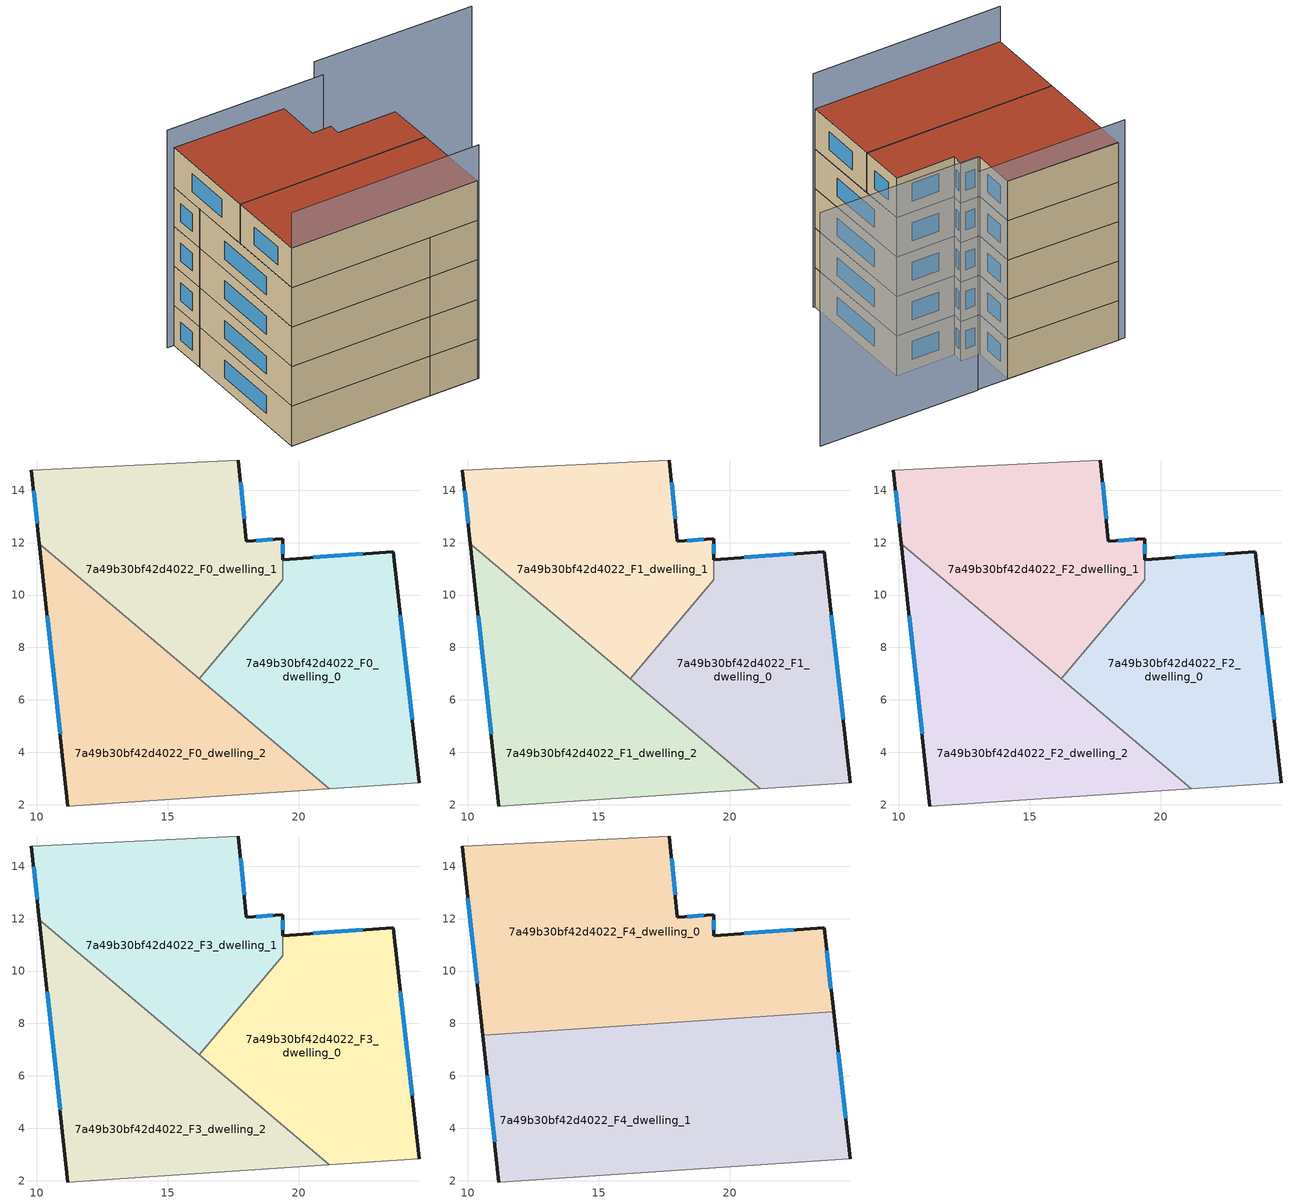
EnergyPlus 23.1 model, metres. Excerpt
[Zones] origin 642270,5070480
7a49b30bf42d4022_F0_dwelling_0
 floor ground (EU_floor_Construction): 23.6,11.65 24.59,2.84 21.17,2.61 16.2,6.81 19.39,10.59 19.39,11.35 z0
 wall outside (EU_wall_Construction): 24.59,2.84 23.6,11.65 19.39,11.35 z0:3
 wall adiabatic (EU_wall_Construction): 21.17,2.61 24.59,2.84 z0:3
 wall to 7a49b30bf42d4022_F0_dwelling_1 (EU_wall_Construction): 19.39,11.35 19.39,10.59 16.2,6.81 z0:3
 wall to 7a49b30bf42d4022_F0_dwelling_2 (EU_wall_Construction): 16.2,6.81 21.17,2.61 z0:3
 window (EU_Window_Construction): 22.44,11.57 20.55,11.43 / 24.32,5.27 23.87,9.23 z0.83:2.17
7a49b30bf42d4022_F0_dwelling_1
 floor ground (EU_floor_Construction): 17.69,15.15 17.99,12.05 19.39,12.15 19.39,11.35 19.39,10.59 16.2,6.81 10.09,11.96 9.79,14.76 z0
 wall outside (EU_wall_Construction): 19.39,11.35 19.39,12.15 17.99,12.05 17.69,15.15 / 9.79,14.76 10.09,11.96 z0:3
 wall adiabatic (EU_wall_Construction): 17.69,15.15 9.79,14.76 z0:3
 wall to 7a49b30bf42d4022_F0_dwelling_2 (EU_wall_Construction): 10.09,11.96 16.2,6.81 z0:3
 window (EU_Window_Construction): 17.91,12.91 17.78,14.3 / 19.01,12.12 18.38,12.08 / 19.39,11.57 19.39,11.93 / 9.87,13.99 10.01,12.73 z0.83:2.17
7a49b30bf42d4022_F0_dwelling_2
 floor ground (EU_floor_Construction): 21.17,2.61 11.19,1.95 10.09,11.96 z0
 wall outside (EU_wall_Construction): 10.09,11.96 11.19,1.95 z0:3
 wall adiabatic (EU_wall_Construction): 11.19,1.95 21.17,2.61 z0:3
 window (EU_Window_Construction): 10.39,9.21 10.89,4.7 z0.83:2.17
7a49b30bf42d4022_F1_dwelling_0
 floor to 7a49b30bf42d4022_F0_dwelling_0 (EU_floor_Construction): 23.6,11.65 24.59,2.84 21.17,2.61 16.2,6.81 19.39,10.59 19.39,11.35 z3
 wall outside (EU_wall_Construction): 24.59,2.84 23.6,11.65 19.39,11.35 z3:6
 wall adiabatic (EU_wall_Construction): 21.17,2.61 24.59,2.84 z3:6
 wall to 7a49b30bf42d4022_F1_dwelling_1 (EU_wall_Construction): 19.39,11.35 19.39,10.59 16.2,6.81 z3:6
 wall to 7a49b30bf42d4022_F1_dwelling_2 (EU_wall_Construction): 16.2,6.81 21.17,2.61 z3:6
 window (EU_Window_Construction): 22.44,11.57 20.55,11.43 / 24.32,5.27 23.87,9.23 z3.83:5.17
7a49b30bf42d4022_F1_dwelling_1
 floor to 7a49b30bf42d4022_F0_dwelling_1 (EU_floor_Construction): 17.69,15.15 17.99,12.05 19.39,12.15 19.39,11.35 19.39,10.59 16.2,6.81 10.09,11.96 9.79,14.76 z3
 wall outside (EU_wall_Construction): 19.39,11.35 19.39,12.15 17.99,12.05 17.69,15.15 / 9.79,14.76 10.09,11.96 z3:6
 wall adiabatic (EU_wall_Construction): 17.69,15.15 9.79,14.76 z3:6
 wall to 7a49b30bf42d4022_F1_dwelling_2 (EU_wall_Construction): 10.09,11.96 16.2,6.81 z3:6
 window (EU_Window_Construction): 17.91,12.91 17.78,14.3 / 19.01,12.12 18.38,12.08 / 19.39,11.57 19.39,11.93 / 9.87,13.99 10.01,12.73 z3.83:5.17
7a49b30bf42d4022_F1_dwelling_2
 floor to 7a49b30bf42d4022_F0_dwelling_2 (EU_floor_Construction): 21.17,2.61 11.19,1.95 10.09,11.96 z3
 wall outside (EU_wall_Construction): 10.09,11.96 11.19,1.95 z3:6
 wall adiabatic (EU_wall_Construction): 11.19,1.95 21.17,2.61 z3:6
 window (EU_Window_Construction): 10.39,9.21 10.89,4.7 z3.83:5.17
7a49b30bf42d4022_F2_dwelling_0
 floor to 7a49b30bf42d4022_F1_dwelling_0 (EU_floor_Construction): 23.6,11.65 24.59,2.84 21.17,2.61 16.2,6.81 19.39,10.59 19.39,11.35 z6
 wall outside (EU_wall_Construction): 24.59,2.84 23.6,11.65 19.39,11.35 z6:9
 wall adiabatic (EU_wall_Construction): 21.17,2.61 24.59,2.84 z6:9
 wall to 7a49b30bf42d4022_F2_dwelling_1 (EU_wall_Construction): 19.39,11.35 19.39,10.59 16.2,6.81 z6:9
 wall to 7a49b30bf42d4022_F2_dwelling_2 (EU_wall_Construction): 16.2,6.81 21.17,2.61 z6:9
 window (EU_Window_Construction): 22.44,11.57 20.55,11.43 / 24.32,5.27 23.87,9.23 z6.83:8.17
7a49b30bf42d4022_F2_dwelling_1
 floor to 7a49b30bf42d4022_F1_dwelling_1 (EU_floor_Construction): 17.69,15.15 17.99,12.05 19.39,12.15 19.39,11.35 19.39,10.59 16.2,6.81 10.09,11.96 9.79,14.76 z6
 wall outside (EU_wall_Construction): 19.39,11.35 19.39,12.15 17.99,12.05 17.69,15.15 / 9.79,14.76 10.09,11.96 z6:9
 wall adiabatic (EU_wall_Construction): 17.69,15.15 9.79,14.76 z6:9
 wall to 7a49b30bf42d4022_F2_dwelling_2 (EU_wall_Construction): 10.09,11.96 16.2,6.81 z6:9
 window (EU_Window_Construction): 17.91,12.91 17.78,14.3 / 19.01,12.12 18.38,12.08 / 19.39,11.57 19.39,11.93 / 9.87,13.99 10.01,12.73 z6.83:8.17
7a49b30bf42d4022_F2_dwelling_2
 floor to 7a49b30bf42d4022_F1_dwelling_2 (EU_floor_Construction): 21.17,2.61 11.19,1.95 10.09,11.96 z6
 wall outside (EU_wall_Construction): 10.09,11.96 11.19,1.95 z6:9
 wall adiabatic (EU_wall_Construction): 11.19,1.95 21.17,2.61 z6:9
 window (EU_Window_Construction): 10.39,9.21 10.89,4.7 z6.83:8.17
7a49b30bf42d4022_F3_dwelling_0
 floor to 7a49b30bf42d4022_F2_dwelling_0 (EU_floor_Construction): 23.6,11.65 24.59,2.84 21.17,2.61 16.2,6.81 19.39,10.59 19.39,11.35 z9
 wall outside (EU_wall_Construction): 24.59,2.84 23.6,11.65 19.39,11.35 z9:12
 wall adiabatic (EU_wall_Construction): 21.17,2.61 24.59,2.84 z9:12
 wall to 7a49b30bf42d4022_F3_dwelling_1 (EU_wall_Construction): 19.39,11.35 19.39,10.59 16.2,6.81 z9:12
 wall to 7a49b30bf42d4022_F3_dwelling_2 (EU_wall_Construction): 16.2,6.81 21.17,2.61 z9:12
 window (EU_Window_Construction): 22.44,11.57 20.55,11.43 / 24.32,5.27 23.87,9.23 z9.83:11.17
7a49b30bf42d4022_F3_dwelling_1
 floor to 7a49b30bf42d4022_F2_dwelling_1 (EU_floor_Construction): 17.69,15.15 17.99,12.05 19.39,12.15 19.39,11.35 19.39,10.59 16.2,6.81 10.09,11.96 9.79,14.76 z9
 wall outside (EU_wall_Construction): 19.39,11.35 19.39,12.15 17.99,12.05 17.69,15.15 / 9.79,14.76 10.09,11.96 z9:12
 wall adiabatic (EU_wall_Construction): 17.69,15.15 9.79,14.76 z9:12
 wall to 7a49b30bf42d4022_F3_dwelling_2 (EU_wall_Construction): 10.09,11.96 16.2,6.81 z9:12
 window (EU_Window_Construction): 17.91,12.91 17.78,14.3 / 19.01,12.12 18.38,12.08 / 19.39,11.57 19.39,11.93 / 9.87,13.99 10.01,12.73 z9.83:11.17
7a49b30bf42d4022_F3_dwelling_2
 floor to 7a49b30bf42d4022_F2_dwelling_2 (EU_floor_Construction): 21.17,2.61 11.19,1.95 10.09,11.96 z9
 wall outside (EU_wall_Construction): 10.09,11.96 11.19,1.95 z9:12
 wall adiabatic (EU_wall_Construction): 11.19,1.95 21.17,2.61 z9:12
 window (EU_Window_Construction): 10.39,9.21 10.89,4.7 z9.83:11.17
7a49b30bf42d4022_F4_dwelling_0
 floor to 7a49b30bf42d4022_F3_dwelling_1 (EU_floor_Construction): 17.69,15.15 17.99,12.05 19.39,12.15 19.39,11.35 19.39,10.59 17.19,7.99 14.98,7.84 10.09,11.96 9.79,14.76 z12
 floor to 7a49b30bf42d4022_F3_dwelling_0 (EU_floor_Construction): 23.6,11.65 23.96,8.44 17.19,7.99 19.39,10.59 19.39,11.35 z12
 floor to 7a49b30bf42d4022_F3_dwelling_2 (EU_floor_Construction): 14.98,7.84 10.58,7.54 10.09,11.96 z12
 wall outside (EU_wall_Construction): 23.96,8.44 23.6,11.65 19.39,11.35 19.39,12.15 17.99,12.05 17.69,15.15 / 9.79,14.76 10.58,7.54 z12:15
 wall to 7a49b30bf42d4022_F4_dwelling_1 (EU_wall_Construction): 10.58,7.54 23.96,8.44 z12:15
 wall adiabatic (EU_wall_Construction): 17.69,15.15 9.79,14.76 z12:15
 window (EU_Window_Construction): 19.39,11.57 19.39,11.93 / 22.44,11.57 20.55,11.43 / 23.86,9.32 23.7,10.77 / 10.01,12.77 10.36,9.53 / 17.91,12.91 17.78,14.3 / 19.01,12.12 18.38,12.08 z12.83:14.17
 roof outside (EU_roof_Construction): 23.96,8.44 23.6,11.65 19.39,11.35 19.39,12.15 17.99,12.05 17.69,15.15 9.79,14.76 10.58,7.54 z15
7a49b30bf42d4022_F4_dwelling_1
 floor to 7a49b30bf42d4022_F3_dwelling_0 (EU_floor_Construction): 23.96,8.44 24.59,2.84 21.17,2.61 16.2,6.81 17.19,7.99 z12
 floor to 7a49b30bf42d4022_F3_dwelling_2 (EU_floor_Construction): 21.17,2.61 11.19,1.95 10.58,7.54 14.98,7.84 z12
 floor to 7a49b30bf42d4022_F3_dwelling_1 (EU_floor_Construction): 17.19,7.99 16.2,6.81 14.98,7.84 z12
 wall outside (EU_wall_Construction): 24.59,2.84 23.96,8.44 / 10.58,7.54 11.19,1.95 z12:15
 wall adiabatic (EU_wall_Construction): 11.19,1.95 24.59,2.84 z12:15
 window (EU_Window_Construction): 24.42,4.38 24.14,6.9 / 10.74,6 11.02,3.49 z12.83:14.17
 roof outside (EU_roof_Construction): 24.59,2.84 23.96,8.44 10.58,7.54 11.19,1.95 z15
shading: 11.19,1.95 24.71,2.85 / 31.2,15.95 19.9,15.32 z0:17.7; 20.5,15.31 9.3,14.68 z0:16.5
[Building]
EU S2 Campaign: North Axis=0; Terrain=City; Solar Distribution=FullExterior
[Site:Location]
Lyon-Bron: Latitude=45.75; Longitude=5; Time Zone=1; Elevation=198
[SizingPeriod:WeatherFileDays]
AnnualSizingPeriod: Begin Month=1; Begin Day of Month=1; End Month=12; End Day of Month=31; Day of Week for Start Day=Monday; Use Weather File Daylight Saving Period=No; Use Weather File Rain and Snow Indicators=No
[MATERIAL]
EU_InternalMass_Material: Roughness=MediumRough; Thickness=0.1; Conductivity=1; Density=1800; Specific Heat=900; Thermal Absorptance=0.9; Solar Absorptance=0.7; Visible Absorptance=0.7
[MATERIAL:NOMASS] Roughness=MediumRough; Thermal Absorptance=0.9; Solar Absorptance=0.7; Visible Absorptance=0.7
Name | Thermal Resistance
EU_wall_NoMass | 0.87146
EU_roof_NoMass | 0.842276
EU_floor_NoMass | 0.496999
[WINDOWMATERIAL:SIMPLEGLAZINGSYSTEM]
EU_Window_SimpleGlazing: UFactor=2.2525; Solar Heat Gain Coefficient=0.76; Visible Transmittance=0.76
[CONSTRUCTION]
EU_wall_Construction: EU_wall_NoMass
EU_roof_Construction: EU_roof_NoMass
EU_floor_Construction: EU_floor_NoMass
EU_Window_Construction: EU_Window_SimpleGlazing
EU_InternalMass_Construction: EU_InternalMass_Material
[ZONE] Type=1; Multiplier=1; Ceiling Height=autocalculate; Floor Area=autocalculate; Part of Total Floor Area=Yes
Name | Volume
7a49b30bf42d4022_F0_dwelling_0; 7a49b30bf42d4022_F1_dwelling_0; 7a49b30bf42d4022_F2_dwelling_0; 7a49b30bf42d4022_F3_dwelling_0 | 151.817
7a49b30bf42d4022_F4_dwelling_0 | 226.539
7a49b30bf42d4022_F0_dwelling_1; 7a49b30bf42d4022_F1_dwelling_1; 7a49b30bf42d4022_F2_dwelling_1; 7a49b30bf42d4022_F3_dwelling_1 | 150.208
7a49b30bf42d4022_F4_dwelling_1 | 226.538
7a49b30bf42d4022_F0_dwelling_2; 7a49b30bf42d4022_F1_dwelling_2; 7a49b30bf42d4022_F2_dwelling_2; 7a49b30bf42d4022_F3_dwelling_2 | 151.046
[INTERNALMASS] Construction=EU_InternalMass_Construction
Name | Zone or ZoneList | Surface Area
7a49b30bf42d4022_F0_dwelling_0_EU_InternalMass | 7a49b30bf42d4022_F0_dwelling_0 | 50.6075
7a49b30bf42d4022_F0_dwelling_1_EU_InternalMass | 7a49b30bf42d4022_F0_dwelling_1 | 50.0696
7a49b30bf42d4022_F0_dwelling_2_EU_InternalMass | 7a49b30bf42d4022_F0_dwelling_2 | 50.349
7a49b30bf42d4022_F1_dwelling_0_EU_InternalMass | 7a49b30bf42d4022_F1_dwelling_0 | 50.6075
7a49b30bf42d4022_F1_dwelling_1_EU_InternalMass | 7a49b30bf42d4022_F1_dwelling_1 | 50.0696
7a49b30bf42d4022_F1_dwelling_2_EU_InternalMass | 7a49b30bf42d4022_F1_dwelling_2 | 50.349
7a49b30bf42d4022_F2_dwelling_0_EU_InternalMass | 7a49b30bf42d4022_F2_dwelling_0 | 50.6075
7a49b30bf42d4022_F2_dwelling_1_EU_InternalMass | 7a49b30bf42d4022_F2_dwelling_1 | 50.0696
7a49b30bf42d4022_F2_dwelling_2_EU_InternalMass | 7a49b30bf42d4022_F2_dwelling_2 | 50.349
7a49b30bf42d4022_F3_dwelling_0_EU_InternalMass | 7a49b30bf42d4022_F3_dwelling_0 | 50.6075
7a49b30bf42d4022_F3_dwelling_1_EU_InternalMass | 7a49b30bf42d4022_F3_dwelling_1 | 50.0696
7a49b30bf42d4022_F3_dwelling_2_EU_InternalMass | 7a49b30bf42d4022_F3_dwelling_2 | 50.349
7a49b30bf42d4022_F4_dwelling_0_EU_InternalMass | 7a49b30bf42d4022_F4_dwelling_0 | 75.5131
7a49b30bf42d4022_F4_dwelling_1_EU_InternalMass | 7a49b30bf42d4022_F4_dwelling_1 | 75.5129
[OTHEREQUIPMENT] Fuel Type=Electricity; Design Level Calculation Method=Watts/Area; Power per Zone Floor Area=1; Fraction Latent=0; Fraction Radiant=0; Fraction Lost=0; Carbon Dioxide Generation Rate=0; EndUse Subcategory=EU_Step8_InternalGains
Name | Zone or ZoneList or Space or SpaceList | Schedule
EU_Step8_InternalGain_7a49b30bf42d4022_F0_dwelling_0_f000 | 7a49b30bf42d4022_F0_dwelling_0 | EU_Step8_GainSchedule_7a49b30bf42d4022_F0_dwelling_0_f000
EU_Step8_InternalGain_7a49b30bf42d4022_F0_dwelling_1_f000 | 7a49b30bf42d4022_F0_dwelling_1 | EU_Step8_GainSchedule_7a49b30bf42d4022_F0_dwelling_1_f000
EU_Step8_InternalGain_7a49b30bf42d4022_F0_dwelling_2_f000 | 7a49b30bf42d4022_F0_dwelling_2 | EU_Step8_GainSchedule_7a49b30bf42d4022_F0_dwelling_2_f000
EU_Step8_InternalGain_7a49b30bf42d4022_F1_dwelling_0_f000 | 7a49b30bf42d4022_F1_dwelling_0 | EU_Step8_GainSchedule_7a49b30bf42d4022_F1_dwelling_0_f000
EU_Step8_InternalGain_7a49b30bf42d4022_F1_dwelling_1_f000 | 7a49b30bf42d4022_F1_dwelling_1 | EU_Step8_GainSchedule_7a49b30bf42d4022_F1_dwelling_1_f000
EU_Step8_InternalGain_7a49b30bf42d4022_F1_dwelling_2_f000 | 7a49b30bf42d4022_F1_dwelling_2 | EU_Step8_GainSchedule_7a49b30bf42d4022_F1_dwelling_2_f000
EU_Step8_InternalGain_7a49b30bf42d4022_F2_dwelling_0_f000 | 7a49b30bf42d4022_F2_dwelling_0 | EU_Step8_GainSchedule_7a49b30bf42d4022_F2_dwelling_0_f000
EU_Step8_InternalGain_7a49b30bf42d4022_F2_dwelling_1_f000 | 7a49b30bf42d4022_F2_dwelling_1 | EU_Step8_GainSchedule_7a49b30bf42d4022_F2_dwelling_1_f000
EU_Step8_InternalGain_7a49b30bf42d4022_F2_dwelling_2_f000 | 7a49b30bf42d4022_F2_dwelling_2 | EU_Step8_GainSchedule_7a49b30bf42d4022_F2_dwelling_2_f000
EU_Step8_InternalGain_7a49b30bf42d4022_F3_dwelling_0_f000 | 7a49b30bf42d4022_F3_dwelling_0 | EU_Step8_GainSchedule_7a49b30bf42d4022_F3_dwelling_0_f000
EU_Step8_InternalGain_7a49b30bf42d4022_F3_dwelling_1_f000 | 7a49b30bf42d4022_F3_dwelling_1 | EU_Step8_GainSchedule_7a49b30bf42d4022_F3_dwelling_1_f000
EU_Step8_InternalGain_7a49b30bf42d4022_F3_dwelling_2_f000 | 7a49b30bf42d4022_F3_dwelling_2 | EU_Step8_GainSchedule_7a49b30bf42d4022_F3_dwelling_2_f000
EU_Step8_InternalGain_7a49b30bf42d4022_F4_dwelling_0_f000 | 7a49b30bf42d4022_F4_dwelling_0 | EU_Step8_GainSchedule_7a49b30bf42d4022_F4_dwelling_0_f000
EU_Step8_InternalGain_7a49b30bf42d4022_F4_dwelling_1_f000 | 7a49b30bf42d4022_F4_dwelling_1 | EU_Step8_GainSchedule_7a49b30bf42d4022_F4_dwelling_1_f000
[ZONEVENTILATION:DESIGNFLOWRATE] Schedule=EU_AlwaysOn; Design Flow Rate Calculation Method=AirChanges/Hour; Air Changes per Hour=0.425; Ventilation Type=Natural; Fan Pressure Rise=0; Fan Total Efficiency=1; Constant Term Coefficient=1; Temperature Term Coefficient=0; Velocity Term Coefficient=0; Velocity Squared Term Coefficient=0; Minimum Indoor Temperature=-100; Maximum Indoor Temperature=100; Delta Temperature=-100; Minimum Outdoor Temperature=-100; Maximum Outdoor Temperature=100; Maximum Wind Speed=40
Name | Zone or ZoneList or Space or SpaceList
EU_ConstantAir_7a49b30bf42d4022_F0_dwelling_0 | 7a49b30bf42d4022_F0_dwelling_0
EU_ConstantAir_7a49b30bf42d4022_F0_dwelling_1 | 7a49b30bf42d4022_F0_dwelling_1
EU_ConstantAir_7a49b30bf42d4022_F0_dwelling_2 | 7a49b30bf42d4022_F0_dwelling_2
EU_ConstantAir_7a49b30bf42d4022_F1_dwelling_0 | 7a49b30bf42d4022_F1_dwelling_0
EU_ConstantAir_7a49b30bf42d4022_F1_dwelling_1 | 7a49b30bf42d4022_F1_dwelling_1
EU_ConstantAir_7a49b30bf42d4022_F1_dwelling_2 | 7a49b30bf42d4022_F1_dwelling_2
EU_ConstantAir_7a49b30bf42d4022_F2_dwelling_0 | 7a49b30bf42d4022_F2_dwelling_0
EU_ConstantAir_7a49b30bf42d4022_F2_dwelling_1 | 7a49b30bf42d4022_F2_dwelling_1
EU_ConstantAir_7a49b30bf42d4022_F2_dwelling_2 | 7a49b30bf42d4022_F2_dwelling_2
EU_ConstantAir_7a49b30bf42d4022_F3_dwelling_0 | 7a49b30bf42d4022_F3_dwelling_0
EU_ConstantAir_7a49b30bf42d4022_F3_dwelling_1 | 7a49b30bf42d4022_F3_dwelling_1
EU_ConstantAir_7a49b30bf42d4022_F3_dwelling_2 | 7a49b30bf42d4022_F3_dwelling_2
EU_ConstantAir_7a49b30bf42d4022_F4_dwelling_0 | 7a49b30bf42d4022_F4_dwelling_0
EU_ConstantAir_7a49b30bf42d4022_F4_dwelling_1 | 7a49b30bf42d4022_F4_dwelling_1
[HVACTEMPLATE:THERMOSTAT] Constant Heating Setpoint=20; Constant Cooling Setpoint=50
EU_HeatOnly_7a49b30bf42d4022_F0_dwelling_0; EU_HeatOnly_7a49b30bf42d4022_F0_dwelling_1; EU_HeatOnly_7a49b30bf42d4022_F0_dwelling_2; EU_HeatOnly_7a49b30bf42d4022_F1_dwelling_0; EU_HeatOnly_7a49b30bf42d4022_F1_dwelling_1; EU_HeatOnly_7a49b30bf42d4022_F1_dwelling_2; EU_HeatOnly_7a49b30bf42d4022_F2_dwelling_0; EU_HeatOnly_7a49b30bf42d4022_F2_dwelling_1; EU_HeatOnly_7a49b30bf42d4022_F2_dwelling_2; EU_HeatOnly_7a49b30bf42d4022_F3_dwelling_0; EU_HeatOnly_7a49b30bf42d4022_F3_dwelling_1; EU_HeatOnly_7a49b30bf42d4022_F3_dwelling_2; EU_HeatOnly_7a49b30bf42d4022_F4_dwelling_0; EU_HeatOnly_7a49b30bf42d4022_F4_dwelling_1
[HVACTEMPLATE:ZONE:IDEALLOADSAIRSYSTEM] System Availability Schedule=EU_AlwaysOn; Maximum Heating Supply Air Temperature=50; Minimum Cooling Supply Air Temperature=13; Maximum Heating Supply Air Humidity Ratio=0.0156; Minimum Cooling Supply Air Humidity Ratio=0.0077; Heating Limit=NoLimit; Cooling Limit=NoLimit; Heating Availability Schedule=EU_AlwaysOn; Cooling Availability Schedule=EU_CoolingOff; Dehumidification Control Type=ConstantSensibleHeatRatio; Cooling Sensible Heat Ratio=0.7; Dehumidification Setpoint=60; Humidification Control Type=None; Humidification Setpoint=30; Outdoor Air Method=None; Outdoor Air Flow Rate per Person=0.00944; Outdoor Air Flow Rate per Zone Floor Area=0; Outdoor Air Flow Rate per Zone=0; Demand Controlled Ventilation Type=None; Outdoor Air Economizer Type=NoEconomizer; Heat Recovery Type=None; Sensible Heat Recovery Effectiveness=0.7; Latent Heat Recovery Effectiveness=0.65
Name | Template Thermostat
7a49b30bf42d4022_F0_dwelling_0 | EU_HeatOnly_7a49b30bf42d4022_F0_dwelling_0
7a49b30bf42d4022_F0_dwelling_1 | EU_HeatOnly_7a49b30bf42d4022_F0_dwelling_1
7a49b30bf42d4022_F0_dwelling_2 | EU_HeatOnly_7a49b30bf42d4022_F0_dwelling_2
7a49b30bf42d4022_F1_dwelling_0 | EU_HeatOnly_7a49b30bf42d4022_F1_dwelling_0
7a49b30bf42d4022_F1_dwelling_1 | EU_HeatOnly_7a49b30bf42d4022_F1_dwelling_1
7a49b30bf42d4022_F1_dwelling_2 | EU_HeatOnly_7a49b30bf42d4022_F1_dwelling_2
7a49b30bf42d4022_F2_dwelling_0 | EU_HeatOnly_7a49b30bf42d4022_F2_dwelling_0
7a49b30bf42d4022_F2_dwelling_1 | EU_HeatOnly_7a49b30bf42d4022_F2_dwelling_1
7a49b30bf42d4022_F2_dwelling_2 | EU_HeatOnly_7a49b30bf42d4022_F2_dwelling_2
7a49b30bf42d4022_F3_dwelling_0 | EU_HeatOnly_7a49b30bf42d4022_F3_dwelling_0
7a49b30bf42d4022_F3_dwelling_1 | EU_HeatOnly_7a49b30bf42d4022_F3_dwelling_1
7a49b30bf42d4022_F3_dwelling_2 | EU_HeatOnly_7a49b30bf42d4022_F3_dwelling_2
7a49b30bf42d4022_F4_dwelling_0 | EU_HeatOnly_7a49b30bf42d4022_F4_dwelling_0
7a49b30bf42d4022_F4_dwelling_1 | EU_HeatOnly_7a49b30bf42d4022_F4_dwelling_1
[SIZING:ZONE] Zone Cooling Design Supply Air Temperature Input Method=SupplyAirTemperature; Zone Cooling Design Supply Air Temperature=13; Zone Heating Design Supply Air Temperature Input Method=SupplyAirTemperature; Zone Heating Design Supply Air Temperature=50; Zone Cooling Design Supply Air Humidity Ratio=0.008; Zone Heating Design Supply Air Humidity Ratio=0.008; Cooling Design Air Flow Method=DesignDay; Cooling Design Air Flow Rate=0; Cooling Minimum Air Flow per Zone Floor Area=0.000762; Cooling Minimum Air Flow=0; Cooling Minimum Air Flow Fraction=0.2; Heating Design Air Flow Method=DesignDay; Heating Design Air Flow Rate=0; Heating Maximum Air Flow per Zone Floor Area=0.002032; Heating Maximum Air Flow=0.141576; Heating Maximum Air Flow Fraction=0.3; Account for Dedicated Outdoor Air System=No; Dedicated Outdoor Air System Control Strategy=NeutralSupplyAir; Dedicated Outdoor Air Low Setpoint Temperature for Design=autosize; Dedicated Outdoor Air High Setpoint Temperature for Design=autosize; Zone Load Sizing Method=Sensible Load Only No Latent Load; Zone Latent Cooling Design Supply Air Humidity Ratio Input Method=HumidityRatioDifference; Zone Cooling Design Supply Air Humidity Ratio Difference=0.005; Zone Latent Heating Design Supply Air Humidity Ratio Input Method=HumidityRatioDifference; Zone Humidification Design Supply Air Humidity Ratio Difference=0.005
7a49b30bf42d4022_F0_dwelling_0; 7a49b30bf42d4022_F0_dwelling_1; 7a49b30bf42d4022_F0_dwelling_2; 7a49b30bf42d4022_F1_dwelling_0; 7a49b30bf42d4022_F1_dwelling_1; 7a49b30bf42d4022_F1_dwelling_2; 7a49b30bf42d4022_F2_dwelling_0; 7a49b30bf42d4022_F2_dwelling_1; 7a49b30bf42d4022_F2_dwelling_2; 7a49b30bf42d4022_F3_dwelling_0; 7a49b30bf42d4022_F3_dwelling_1; 7a49b30bf42d4022_F3_dwelling_2; 7a49b30bf42d4022_F4_dwelling_0; 7a49b30bf42d4022_F4_dwelling_1
[SCHEDULE:CONSTANT]
Name | Hourly Value
EU_AlwaysOn | 1
EU_CoolingOff | 0
[SCHEDULE:FILE] Column Number=1; Rows to Skip at Top=0; Number of Hours of Data=8760; Column Separator=Comma; Interpolate to Timestep=No; Minutes per Item=60; Adjust Schedule for Daylight Savings=Yes
Name | File
EU_Step8_GainSchedule_7a49b30bf42d4022_F0_dwelling_0_f000 | ../../schedules/7a49b30bf42d4022/7a49b30bf42d4022_F0_dwelling_0_f000_gain.csv
EU_Step8_GainSchedule_7a49b30bf42d4022_F0_dwelling_1_f000 | ../../schedules/7a49b30bf42d4022/7a49b30bf42d4022_F0_dwelling_1_f000_gain.csv
EU_Step8_GainSchedule_7a49b30bf42d4022_F0_dwelling_2_f000 | ../../schedules/7a49b30bf42d4022/7a49b30bf42d4022_F0_dwelling_2_f000_gain.csv
EU_Step8_GainSchedule_7a49b30bf42d4022_F1_dwelling_0_f000 | ../../schedules/7a49b30bf42d4022/7a49b30bf42d4022_F1_dwelling_0_f000_gain.csv
EU_Step8_GainSchedule_7a49b30bf42d4022_F1_dwelling_1_f000 | ../../schedules/7a49b30bf42d4022/7a49b30bf42d4022_F1_dwelling_1_f000_gain.csv
EU_Step8_GainSchedule_7a49b30bf42d4022_F1_dwelling_2_f000 | ../../schedules/7a49b30bf42d4022/7a49b30bf42d4022_F1_dwelling_2_f000_gain.csv
EU_Step8_GainSchedule_7a49b30bf42d4022_F2_dwelling_0_f000 | ../../schedules/7a49b30bf42d4022/7a49b30bf42d4022_F2_dwelling_0_f000_gain.csv
EU_Step8_GainSchedule_7a49b30bf42d4022_F2_dwelling_1_f000 | ../../schedules/7a49b30bf42d4022/7a49b30bf42d4022_F2_dwelling_1_f000_gain.csv
EU_Step8_GainSchedule_7a49b30bf42d4022_F2_dwelling_2_f000 | ../../schedules/7a49b30bf42d4022/7a49b30bf42d4022_F2_dwelling_2_f000_gain.csv
EU_Step8_GainSchedule_7a49b30bf42d4022_F3_dwelling_0_f000 | ../../schedules/7a49b30bf42d4022/7a49b30bf42d4022_F3_dwelling_0_f000_gain.csv
EU_Step8_GainSchedule_7a49b30bf42d4022_F3_dwelling_1_f000 | ../../schedules/7a49b30bf42d4022/7a49b30bf42d4022_F3_dwelling_1_f000_gain.csv
EU_Step8_GainSchedule_7a49b30bf42d4022_F3_dwelling_2_f000 | ../../schedules/7a49b30bf42d4022/7a49b30bf42d4022_F3_dwelling_2_f000_gain.csv
EU_Step8_GainSchedule_7a49b30bf42d4022_F4_dwelling_0_f000 | ../../schedules/7a49b30bf42d4022/7a49b30bf42d4022_F4_dwelling_0_f000_gain.csv
EU_Step8_GainSchedule_7a49b30bf42d4022_F4_dwelling_1_f000 | ../../schedules/7a49b30bf42d4022/7a49b30bf42d4022_F4_dwelling_1_f000_gain.csv
